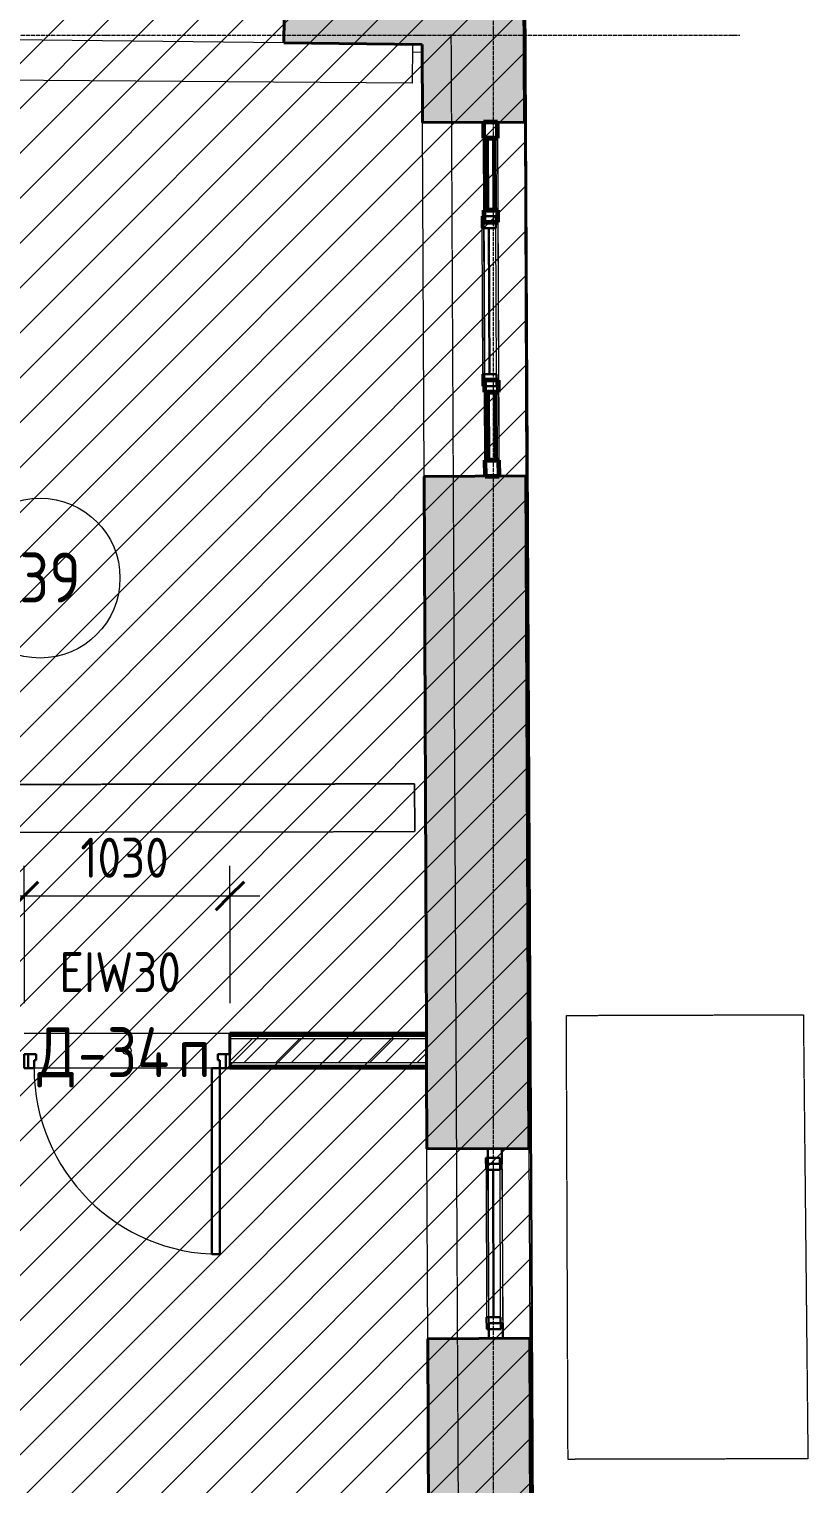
# Model space of a CAD drawing. Header units: millimetres. Extents: x -11886 to 379896, y -8130 to 47743.
# Drawn here: x 53586 to 57483, y 29611 to 36887 of the extents above; entities that cross this region are included whole.
import ezdxf

# ---------------------------------------------------------------- set-up
doc = ezdxf.new("R2010")
doc.units = ezdxf.units.MM
for name, pattern in [('ADSK_Линия сетки', [25, 20, -2.5, 0, -2.5]), ('ADSK_Сверху', [4.5, 3, -1.5]), ('ADSK_Снесено', [4.5, 3, -1.5])]:
    doc.linetypes.add(name, pattern=pattern)
for name, color, linetype, lineweight, true_color in [('_ Окна', 5, 'Continuous', 30, 0x0000ff), ('Витраж', 5, 'Continuous', 18, 0x0000ff), ('Двери', 5, 'Continuous', 18, 0x0000ff), ('Линии', 7, 'Continuous', 9, 0x00a600), ('Окна', 5, 'Continuous', 18, 0x0000ff), ('Панели витража', 5, 'Continuous', 18, 0x0000ff), ('Стены внутренние', 5, 'Continuous', 18, 0x0000ff), ('Стены наружные', 1, 'ADSK_Снесено', 18, 0xff0000), ('Стены штриховка', 5, 'Continuous', 18, 0x0000ff)]:
    doc.layers.add(name, color=color, linetype=linetype, lineweight=lineweight, true_color=true_color)
for name, color, linetype, lineweight in [('Каркас', 7, 'Continuous', 18), ('Марки дверей', 7, 'Continuous', 20), ('Марки помещений', 7, 'Continuous', 20), ('Оси', 7, 'Continuous', 9), ('Перекрытие', 7, 'Continuous', 18), ('Размеры', 7, 'Continuous', 9), ('Размеры-100', 7, 'Continuous', 9)]:
    doc.layers.add(name, color=color, linetype=linetype, lineweight=lineweight)
doc.styles.add('GOST Common_1', font='GOST_Common.ttf', dxfattribs={"width": 0.9, "height": 200})
doc.styles.add('GOST Common_2', font='GOST_Common.ttf', dxfattribs={"width": 0.9, "height": 250})
doc.dimstyles.new('ADSK_Основной_2_мм_Округление_до_1_мм', dxfattribs={"dimscale": 304.8, "dimtxt": 201.142999, "dimasz": 0.463911, "dimexe": 0.492126, "dimexo": 0.492126, "dimgap": 0.098425, "dimtad": 1, "dimdec": 0, "dimdsep": 46, "dimtxsty": 'GOST Common_1', "dimblk1": 'OBLIQUE', "dimblk2": 'OBLIQUE', "dimsah": 1, "dimcen": 0.09, "dimdle": 0.492126, "dimazin": 2, "dimtfac": 1, "dimtdec": 4, "dimtix": 1, "dimtmove": 0, "dimatfit": 3, "dimfxl": 1, "dimtvp": 1, "dimtolj": 1, "dimtzin": 0, "dimlwd": 20, "dimlwe": 20, "dimarcsym": 2})

# ---------------------------------------------------------------- blocks, each defined once
blk = doc.blocks.new('Прямоугольный импост - 70х20_60мм-1425107-01 План 1-го этажа маркировочный')
at = {"layer": 'Витраж', "color": 161, "linetype": 'ADSK_Сверху', "true_color": 0xaaaaff}
for p, q in [((46238.2, 23889.2), (46168.2, 23889.2)), ((46168.2, 23809.2), (46168.2, 23889.2)), ((46238.2, 23809.2), (46238.2, 23889.2)), ((46168.2, 23439.2), (46168.2, 23469.2)), ((46238.2, 23439.2), (46238.2, 23469.2))]:
    blk.add_line(p, q, dxfattribs=at)
blk = doc.blocks.new('Прямоугольный импост - 70х20_60мм-1258642-01 План 1-го этажа маркировочный')
at = {"layer": 'Витраж', "color": 161, "linetype": 'ADSK_Сверху', "true_color": 0xaaaaff}
for p, q in [((-80, 35), (0, 35)), ((0, 35), (0, -35)), ((0, -35), (-80, -35))]:
    blk.add_line(p, q, dxfattribs=at)
blk = doc.blocks.new('Прямоугольный импост - 70х20_60мм-1258643-01 План 1-го этажа маркировочный')
at = {"layer": 'Витраж', "color": 161, "linetype": 'ADSK_Сверху', "true_color": 0xaaaaff}
for p, q in [((0, 35), (-80, 35)), ((0, -35), (0, 35)), ((-80, -35), (0, -35))]:
    blk.add_line(p, q, dxfattribs=at)
blk = doc.blocks.new('Прямоугольный импост - 70х20_60мм-1243038-01 План 1-го этажа маркировочный')
at = {"layer": 'Витраж', "color": 161, "linetype": 'ADSK_Сверху', "true_color": 0xaaaaff}
for p, q in [((46168.2, 23409.2), (46168.2, 23439.2)), ((46238.2, 23409.2), (46238.2, 23439.2)), ((46168.2, 22589.2), (46168.2, 22619.2)), ((46238.2, 22589.2), (46238.2, 22619.2))]:
    blk.add_line(p, q, dxfattribs=at)
blk = doc.blocks.new('Прямоугольный импост - 70х20_60мм-1225113-01 План 1-го этажа маркировочный')
at = {"layer": 'Витраж', "color": 161, "linetype": 'ADSK_Сверху', "true_color": 0xaaaaff}
for p, q in [((-6006, 10091.9), (-6006, 10121.9)), ((-5936, 10091.9), (-5936, 10121.9)), ((-6006, 9651.9), (-6006, 9731.9)), ((-5936, 9651.9), (-5936, 9731.9)), ((-6006, 9651.9), (-5936, 9651.9))]:
    blk.add_line(p, q, dxfattribs=at)
blk = doc.blocks.new('Прямоугольный импост - 70х60мм-1258640-01 План 1-го этажа маркировочный')
at = {"layer": 'Витраж', "color": 161, "linetype": 'ADSK_Сверху', "true_color": 0xaaaaff}
for p, q in [((-30, 35), (30, 35)), ((30, -35), (-30, -35))]:
    blk.add_line(p, q, dxfattribs=at)
blk = doc.blocks.new('Прямоугольный импост - 70х60мм-1425109-01 План 1-го этажа маркировочный')
at = {"layer": 'Витраж', "color": 161, "linetype": 'ADSK_Сверху', "true_color": 0xaaaaff}
for p, q in [((46238.2, 23809.2), (46168.2, 23809.2)), ((46168.2, 23469.2), (46168.2, 23809.2)), ((46238.2, 23469.2), (46238.2, 23809.2)), ((46168.2, 23469.2), (46238.2, 23469.2))]:
    blk.add_line(p, q, dxfattribs=at)
blk = doc.blocks.new('Прямоугольный импост - 70х60мм-1225009-01 План 1-го этажа маркировочный')
at = {"layer": 'Витраж', "color": 161, "linetype": 'ADSK_Сверху', "true_color": 0xaaaaff}
for p, q in [((-5936, 11391.9), (-6006, 11391.9)), ((-6006, 11031.9), (-6006, 11391.9)), ((-5936, 11031.9), (-5936, 11391.9)), ((-6006, 11031.9), (-5936, 11031.9))]:
    blk.add_line(p, q, dxfattribs=at)
blk = doc.blocks.new('Прямоугольный импост - 70х60мм-1243040-01 План 1-го этажа маркировочный')
at = {"layer": 'Витраж', "color": 161, "linetype": 'ADSK_Сверху', "true_color": 0xaaaaff}
for p, q in [((46238.2, 23409.2), (46168.2, 23409.2)), ((46168.2, 22619.2), (46168.2, 23409.2)), ((46238.2, 22619.2), (46238.2, 23409.2)), ((46168.2, 22619.2), (46238.2, 22619.2))]:
    blk.add_line(p, q, dxfattribs=at)
blk = doc.blocks.new('Прямоугольный импост - 70х20_56мм-1246268-01 План 1-го этажа маркировочный')
at = {"layer": 'Витраж', "color": 161, "linetype": 'ADSK_Сверху', "true_color": 0xaaaaff}
for p, q in [((55951.6, 31288.6), (55881.6, 31288.3)), ((55951.6, 31288.6), (55951.9, 31212.6)), ((55881.6, 31288.3), (55881.9, 31212.3)), ((55885.4, 30414.3), (55885.7, 30338.3)), ((55955.4, 30414.6), (55955.7, 30338.6)), ((55885.7, 30338.3), (55955.7, 30338.6))]:
    blk.add_line(p, q, dxfattribs=at)
blk = doc.blocks.new('Прямоугольный импост - 70х20_56мм-1424571-01 План 1-го этажа маркировочный')
at = {"layer": 'Витраж', "color": 161, "linetype": 'ADSK_Сверху', "true_color": 0xaaaaff}
for p, q in [((-76, 35), (0, 35)), ((0, 35), (0, -35)), ((0, -35), (-76, -35))]:
    blk.add_line(p, q, dxfattribs=at)
blk = doc.blocks.new('Прямоугольный импост - 70х20_56мм-1424572-01 План 1-го этажа маркировочный')
at = {"layer": 'Витраж', "color": 161, "linetype": 'ADSK_Сверху', "true_color": 0xaaaaff}
for p, q in [((0, 35), (-76, 35)), ((0, -35), (0, 35)), ((-76, -35), (0, -35))]:
    blk.add_line(p, q, dxfattribs=at)
blk = doc.blocks.new('Прямоугольный импост - 70х60мм-1256187-01 План 1-го этажа маркировочный')
at = {"layer": 'Витраж', "color": 161, "linetype": 'ADSK_Сверху', "true_color": 0xaaaaff}
for p, q in [((55951.9, 31212.6), (55881.9, 31212.3)), ((55881.9, 31212.3), (55885.4, 30414.3)), ((55951.9, 31212.6), (55955.4, 30414.6)), ((55885.4, 30414.3), (55955.4, 30414.6))]:
    blk.add_line(p, q, dxfattribs=at)
blk = doc.blocks.new('Системная панель - _AR_Стекло_40мм_привязка по центру-V150-01 План 1-го этажа маркировочный')
at = {"layer": 'Панели витража', "color": 1, "lineweight": 60, "true_color": 0xff0000}
for p, q in [((180, 20), (-180, 20)), ((-180, 20), (-180, -20)), ((180, -20), (180, 20)), ((-180, -20), (180, -20))]:
    blk.add_line(p, q, dxfattribs=at)
blk = doc.blocks.new('Прямоугольный импост - 70х20_60мм-V151-01 План 1-го этажа маркировочный')
at = {"layer": 'Витраж', "color": 1, "lineweight": 60, "true_color": 0xff0000}
for p, q in [((-80, 35), (0, 35)), ((-80, -35), (-80, 35)), ((0, 35), (0, -35)), ((0, -35), (-80, -35))]:
    blk.add_line(p, q, dxfattribs=at)
blk = doc.blocks.new('Прямоугольный импост - 70х20_60мм-V152-01 План 1-го этажа маркировочный')
at = {"layer": 'Витраж', "color": 1, "lineweight": 60, "true_color": 0xff0000}
for p, q in [((0, 35), (-80, 35)), ((-80, 35), (-80, -35)), ((0, -35), (0, 35)), ((-80, -35), (0, -35))]:
    blk.add_line(p, q, dxfattribs=at)
blk = doc.blocks.new('Системная панель - _AR_Стекло_40мм_привязка по центру-V153-01 План 1-го этажа маркировочный')
at = {"layer": 'Панели витража', "color": 1, "lineweight": 60, "true_color": 0xff0000}
for p, q in [((170, 20), (-170, 20)), ((-170, 20), (-170, -20)), ((170, -20), (170, 20)), ((-170, -20), (170, -20))]:
    blk.add_line(p, q, dxfattribs=at)
blk = doc.blocks.new('Витраж-тент со смещением вовне - 60мм 30 сдвиг-1466951-01 План 1-го этажа маркировочный')
at = {"layer": '_ Окна'}
for p, q in [((-425, 25), (-425, -45)), ((-425, 25), (-365, 25)), ((-425, -45), (-425, 25)), ((-365, 25), (-365, -45)), ((425, 25), (365, 25)), ((365, 25), (365, -45)), ((425, -45), (425, 25)), ((425, -45), (425, 25)), ((-365, -45), (-425, -45)), ((-365, -10), (365, -10)), ((365, -45), (425, -45))]:
    blk.add_line(p, q, dxfattribs=at)
at = {"layer": 'Окна'}
for p, q in [((365, 25), (-365, 25)), ((-365, -45), (365, -45))]:
    blk.add_line(p, q, dxfattribs=at)
blk = doc.blocks.new('Прямоугольный импост - 70х60мм-V58-01 План 1-го этажа маркировочный')
at = {"layer": 'Витраж'}
for p, q in [((3738.5, 35437.6), (3738.5, 35797.6)), ((3808.5, 35797.6), (3808.5, 35437.6))]:
    blk.add_line(p, q, dxfattribs=at)
blk = doc.blocks.new('Прямоугольный импост - 70х60мм-V154-01 План 1-го этажа маркировочный')
at = {"layer": 'Витраж'}
for p, q in [((55866.7, 34731.7), (55865.2, 35071.6)), ((55935.2, 35072), (55936.7, 34732))]:
    blk.add_line(p, q, dxfattribs=at)
blk = doc.blocks.new('Прямоугольный импост - 70х60мм-V155-01 План 1-го этажа маркировочный')
at = {"layer": 'Витраж', "color": 1, "lineweight": 60, "true_color": 0xff0000}
for p, q in [((-30, 35), (30, 35)), ((-30, -35), (-30, 35)), ((30, 35), (30, -35)), ((30, -35), (-30, -35))]:
    blk.add_line(p, q, dxfattribs=at)
blk = doc.blocks.new('Прямоугольный импост - 70х60мм-V143-01 План 1-го этажа маркировочный')
at = {"layer": 'Витраж'}
for p, q in [((46168.2, 26571.1), (46168.2, 27361.1)), ((46238.2, 27361.1), (46238.2, 26571.1))]:
    blk.add_line(p, q, dxfattribs=at)
blk = doc.blocks.new('Витраж-тент со смещением вовне - 60мм 30 сдвиг-1466954-01 План 1-го этажа маркировочный')
at = {"layer": '_ Окна'}
for p, q in [((-429, 25), (-429, -45)), ((-429, 25), (-369, 25)), ((-429, -45), (-429, 25)), ((-369, 25), (-369, -45)), ((429, 25), (369, 25)), ((369, 25), (369, -45)), ((429, -45), (429, 25)), ((429, -45), (429, 25)), ((-369, -45), (-429, -45)), ((-369, -10), (369, -10)), ((369, -45), (429, -45))]:
    blk.add_line(p, q, dxfattribs=at)
at = {"layer": 'Окна'}
for p, q in [((369, 25), (-369, 25)), ((-369, -45), (369, -45))]:
    blk.add_line(p, q, dxfattribs=at)
blk = doc.blocks.new('Прямоугольный импост - 70х20_56мм-V156-01 План 1-го этажа маркировочный')
at = {"layer": 'Витраж', "lineweight": 30}
for p, q in [((-76, 35), (0, 35)), ((-76, -35), (-76, 35)), ((0, 35), (0, -35)), ((0, -35), (-76, -35))]:
    blk.add_line(p, q, dxfattribs=at)
blk = doc.blocks.new('Прямоугольный импост - 70х20_56мм-V157-01 План 1-го этажа маркировочный')
at = {"layer": 'Витраж', "lineweight": 30}
for p, q in [((0, 35), (-76, 35)), ((-76, 35), (-76, -35)), ((0, -35), (0, 35)), ((-76, -35), (0, -35))]:
    blk.add_line(p, q, dxfattribs=at)
blk = doc.blocks.new('Прямоугольный импост - 70х60мм-V158-01 План 1-го этажа маркировочный')
at = {"layer": 'Витраж'}
for p, q in [((55885.4, 30414.3), (55881.9, 31212.3)), ((55951.9, 31212.6), (55955.4, 30414.6))]:
    blk.add_line(p, q, dxfattribs=at)
blk = doc.blocks.new('AC_Дверь_Однопольная - Д-34п 1030х2200h-1983233-01 План 1-го этажа маркировочный')
at = {"layer": 'Двери', "lineweight": 30}
for p, q in [((-465, 1018), (-425, 1018)), ((-465, 88), (-465, 1018)), ((-425, 1018), (-425, 88)), ((-515, 88), (-495, 88)), ((-515, 18), (-515, 88)), ((-495, 88), (-465, 88)), ((-495, 18), (-495, 88)), ((-495, 88), (-495, 18)), ((-425, 88), (-465, 88)), ((-465, 88), (-465, 48)), ((465, 88), (495, 88)), ((465, 48), (465, 88)), ((495, 88), (495, 18)), ((495, 88), (515, 88)), ((495, 18), (495, 88)), ((515, 88), (515, 18)), ((-495, 18), (-515, 18)), ((-455, 18), (-495, 18)), ((-465, 48), (-455, 48)), ((-455, 48), (-455, 18)), ((455, 48), (465, 48)), ((455, 18), (455, 48)), ((495, 18), (455, 18)), ((515, 18), (495, 18))]:
    blk.add_line(p, q, dxfattribs=at)
at = {"layer": 'Двери'}
blk.add_arc((-465, 88), 930, 0, 90, dxfattribs=at)
blk = doc.blocks.new('ADSK_Марка_Помещение_ОдноЗначение - Номер-247393-01 План 1-го этажа маркировочный')
at = {"layer": 'Марки помещений'}
blk.add_circle((0, 0), 4, dxfattribs=at)
blk = doc.blocks.new('ADSK_Марка_Дверь - Марка типа и комментарии-2020407-01 План 1-го этажа маркировочный')
at = {"layer": 'Марки дверей', "lineweight": 9}
blk.add_circle((0, 0), 0.2, dxfattribs=at)
blk = doc.blocks.new('DIMBLOCK55-01 План 1-го этажа маркировочный')
at = {"layer": 'Размеры-100', "lineweight": 20, "transparency": 16777216}
for p, q in [((53560.5, 32551.5), (53560.5, 32701.5)), ((54590.5, 32551.5), (54590.5, 32701.5)), ((53410.5, 32551.5), (54740.5, 32551.5)), ((53560.5, 32551.5), (53560.5, 32016.1)), ((54590.5, 32551.5), (54590.5, 32016.1))]:
    blk.add_line(p, q, dxfattribs=at)
at = {"layer": 'Размеры-100', "lineweight": 40, "transparency": 16777216}
for p, q in [((53560.5, 32551.5), (53631.2, 32622.2)), ((54590.5, 32551.5), (54661.2, 32622.2)), ((53560.5, 32551.5), (53489.8, 32480.8)), ((54590.5, 32551.5), (54519.8, 32480.8))]:
    blk.add_line(p, q, dxfattribs=at)
at = {"layer": 'Размеры-100', "color": 0, "lineweight": 20, "transparency": 16777216, "insert": (53842, 32842.8), "char_height": 200, "width": 560.473, "attachment_point": 1, "line_spacing_factor": 1.022761, "style": 'GOST Common_1'}
blk.add_mtext('1030', dxfattribs=at)
blk = doc.blocks.new('_Oblique')
at = {"color": 0, "linetype": 'ByBlock', "lineweight": -2}
blk.add_line((-0.5, -0.5), (0.5, 0.5), dxfattribs=at)

msp = doc.modelspace()

# ---------------------------------------------------------------- hatches: boundary and pattern name
at = {"lineweight": 13, "true_color": 0x636466, "transparency": 33554559}
h = msp.add_hatch(dxfattribs=at)
h.set_pattern_fill('ANSI31', color=251, scale=50)
h.set_pattern_definition([(45, (0, 84876.59), (-112.2532, 112.2532), [])])
h.paths.add_polyline_path([(49933.4, 8532.3), (56213.95, 8532.3), (56032.62, 43759.21), (46033.21, 43759.21), (46033.21, 20934.06), (46719.85, 20904.57), (46719.85, 10918.4), (782.6, 10918.4), (771.13, 8529.25), (290.5, 8529.25), (290.5, 306.79), (8273, 272.02), (8273, 2186.48), (18972.64, 2186.48), (18972.64, -2732.57), (31336.4, -2732.57), (31336.4, 2185.74), (42036.93, 2106.79), (42036.93, 150.23), (49933.4, 150.23)])
at = {"layer": 'Стены внутренние', "true_color": 0xc0c0c0}
msp.add_hatch(color=9, dxfattribs=at).paths.add_polyline_path([(55552.68, 36810.34), (55551.03, 37190.38), (54866.96, 37198.13), (54859.8, 36818.19), (55551.03, 36810.36)])
at = {"layer": 'Стены внутренние', "lineweight": 9}
h = msp.add_hatch(dxfattribs=at)
h.set_pattern_fill('FP_2', color=256, style=0, pattern_type=2)
h.set_pattern_definition([(45, (0, 0), (-117.8655, 117.8655), []), (45, (78.58, 0), (-117.8655, 117.8655), [])])
h.paths.add_polyline_path([(55562.02, 31718.07), (55574.71, 31718.07), (55574.19, 31838.07), (54590.54, 31838.07), (54590.54, 31718.07)])
h.paths.add_polyline_path([(51210.04, 31718.07), (53560.54, 31718.07), (53560.54, 31838.07), (50493.34, 31838.07), (50493.34, 31718.07), (50652.67, 31718.07)])
at = {"layer": 'Стены наружные', "linetype": 'Continuous', "true_color": 0xc0c0c0}
h = msp.add_hatch(color=9, dxfattribs=at)
h.paths.add_polyline_path([(56131.69, 20861.57), (56126.87, 21975.35), (55616.87, 21973.14), (55621.67, 20863.92), (56126.87, 20861.59)])
h.paths.add_polyline_path([(55609, 23793.12), (56118.99, 23795.33), (56108.84, 26142.13), (55598.84, 26139.92), (55608.48, 23912.97)])
h.paths.add_polyline_path([(55590.99, 27954.91), (56030.99, 27956.81), (56030.99, 27956.83), (56100.99, 27957.13), (56090.68, 30339.21), (55580.69, 30337.01), (55587.97, 28652.5)])
h.paths.add_polyline_path([(55576.58, 31287), (56086.57, 31289.21), (56072.02, 34652.54), (55562.02, 34650.33), (55574.01, 31880.66)])
h.paths.add_polyline_path([(55554.37, 36420.32), (56064.36, 36422.52), (56032.62, 43759.21), (55522.61, 43759.21), (55554.36, 36422.52)])

# ---------------------------------------------------------------- linework, layer by layer
at = {"color": 251, "lineweight": 30, "true_color": 0x636466}
msp.add_lwpolyline([(46033.21, 20934.06), (46033.21, 43759.21), (56032.62, 43759.21), (56213.95, 8532.3), (49933.4, 8532.3), (49933.4, 150.23), (42036.93, 150.23), (42036.93, 2106.79), (31235.97, 2186.48), (31336.4, 2185.74), (31336.4, -2732.57), (18972.64, -2732.57), (18972.64, 2186.48), (8273, 2186.48), (8273, 272.02), (290.5, 306.79), (290.5, 8529.25)], dxfattribs=at)
at = {"layer": 'Каркас', "color": 253, "linetype": 'ADSK_Сверху', "true_color": 0xb2b2b2}
for p, q in [((55514.82, 33112.15), (49607.5, 33103.73)), ((55514.82, 33112.15), (55515.16, 32873.75)), ((49607.84, 32865.33), (55515.16, 32873.75))]:
    msp.add_line(p, q, dxfattribs=at)
at = {"layer": 'Каркас', "color": 253, "linetype": 'ADSK_Сверху', "true_color": 0xaaaaaa}
for p, q in [((49607.5, 33103.73), (55514.82, 33112.15)), ((55515.16, 32873.75), (55514.82, 33112.15)), ((49607.84, 32865.33), (55515.16, 32873.75))]:
    msp.add_line(p, q, dxfattribs=at)
at = {"layer": 'Линии', "color": 8, "lineweight": 18, "true_color": 0x808080}
for p, q in [((55503.32, 36810.9), (55502.01, 36617.67)), ((55502.01, 36617.67), (52040.87, 36641.13))]:
    msp.add_line(p, q, dxfattribs=at)
at = {"layer": 'Оси', "linetype": 'ADSK_Линия сетки'}
for p, q in [((55909.91, -4984.79), (55909.91, 44534.79)), ((-11086.22, 36856.79), (57141.72, 36856.79))]:
    msp.add_line(p, q, dxfattribs=at)
at = {"layer": 'Перекрытие', "color": 9, "linetype": 'ADSK_Сверху', "true_color": 0xaad4d4}
msp.add_line((55696.55, 36859.8), (55738.57, 28239.84), dxfattribs=at)
at = {"layer": 'Перекрытие', "color": 136, "true_color": 0x008080}
msp.add_line((55552.85, 36771.02), (55503.06, 36771.42), dxfattribs=at)
at = {"layer": 'Перекрытие', "color": 21, "linetype": 'ADSK_Сверху', "true_color": 0xffaaaa}
for p, q in [((56274.2, 31954.09), (57459.89, 31957.52)), ((56282.45, 29733.76), (56274.2, 31954.09)), ((57459.89, 31957.52), (57482.8, 29736.41)), ((57482.8, 29736.41), (56282.45, 29733.76))]:
    msp.add_line(p, q, dxfattribs=at)
at = {"layer": 'Стены внутренние', "color": 18, "lineweight": 40, "true_color": 0x000000}
for p, q in [((54866.96, 37198.13), (54859.8, 36818.19)), ((54859.8, 36818.19), (55552.68, 36810.34)), ((55574.07, 31866.07), (54590.54, 31866.07)), ((54590.54, 31866.07), (54590.54, 31760.07)), ((55574.83, 31690.07), (55574.07, 31866.07)), ((54590.54, 31690.07), (55574.83, 31690.07))]:
    msp.add_line(p, q, dxfattribs=at)
at = {"layer": 'Стены внутренние', "color": 18, "true_color": 0x000000}
for p, q in [((54859.8, 36818.19), (53499.85, 36833.59)), ((53560.54, 31866.07), (54590.54, 31866.07)), ((54500.54, 31690.07), (53610.54, 31690.07))]:
    msp.add_line(p, q, dxfattribs=at)
at = {"layer": 'Стены наружные', "color": 18, "linetype": 'Continuous', "lineweight": 40, "true_color": 0x000000}
for p, q in [((56064.36, 36422.52), (56032.62, 43759.21)), ((55552.68, 36810.34), (55554.37, 36420.32)), ((55554.37, 36420.32), (56064.36, 36422.52)), ((56072.02, 34652.54), (55562.02, 34650.33)), ((55562.02, 34650.33), (55574.07, 31866.07)), ((56086.57, 31289.21), (56072.02, 34652.54)), ((55574.83, 31690.07), (55576.58, 31287)), ((55576.58, 31287), (56086.57, 31289.21)), ((56090.68, 30339.21), (55580.69, 30337.01)), ((55580.69, 30337.01), (55590.99, 27954.91)), ((56100.99, 27957.13), (56090.68, 30339.21))]:
    msp.add_line(p, q, dxfattribs=at)
at = {"layer": 'Стены наружные', "color": 18, "linetype": 'Continuous', "true_color": 0x000000}
for p, q in [((55562.02, 34650.33), (55554.37, 36420.32)), ((56064.36, 36422.52), (56072.02, 34652.54)), ((56086.57, 31289.21), (56090.68, 30339.21)), ((55580.69, 30337.01), (55576.58, 31287))]:
    msp.add_line(p, q, dxfattribs=at)
at = {"layer": 'Стены штриховка'}
for p, q in [((54590.54, 31857.07), (55574.11, 31857.07)), ((54590.54, 31851.07), (55574.13, 31851.07)), ((54590.54, 31838.07), (55574.19, 31838.07)), ((54590.54, 31718.07), (55574.71, 31718.07)), ((54590.54, 31705.07), (55574.77, 31705.07)), ((54590.54, 31699.07), (55574.79, 31699.07))]:
    msp.add_line(p, q, dxfattribs=at)

# ---------------------------------------------------------------- block references
at = {"layer": '_ Окна'}
for name, p, rotation in [('Витраж-тент со смещением вовне - 60мм 30 сдвиг-1466951-01 План 1-го этажа маркировочный', (55898.23, 35526.8), 270.2478943676962), ('Витраж-тент со смещением вовне - 60мм 30 сдвиг-1466954-01 План 1-го этажа маркировочный', (55918.63, 30813.47), 270.2478943676966)]:
    msp.add_blockref(name, p, dxfattribs=dict(at, rotation=rotation))
at = {"layer": 'Витраж', "color": 161, "linetype": 'ADSK_Сверху', "true_color": 0xaaaaff}
for name, p, rotation in [('Прямоугольный импост - 70х20_60мм-1258643-01 План 1-го этажа маркировочный', (55894.36, 36421.79), 90.24789436769626), ('Прямоугольный импост - 70х20_60мм-1225113-01 План 1-го этажа маркировочный', (49881.62, 46047.79), 180.2478943676967), ('Прямоугольный импост - 70х60мм-1225009-01 План 1-го этажа маркировочный', (49875.99, 47347.78), 180.2478943676967), ('Прямоугольный импост - 70х20_60мм-1243038-01 План 1-го этажа маркировочный', (102001.44, 58740.65), 180.2478943676953), ('Прямоугольный импост - 70х60мм-1243040-01 План 1-го этажа маркировочный', (102001.44, 58740.65), 180.2478943676953), ('Прямоугольный импост - 70х20_60мм-1425107-01 План 1-го этажа маркировочный', (102001.44, 58740.65), 180.2478943676953), ('Прямоугольный импост - 70х60мм-1425109-01 План 1-го этажа маркировочный', (102001.44, 58740.65), 180.2478943676953), ('Прямоугольный импост - 70х20_56мм-1424572-01 План 1-го этажа маркировочный', (55916.57, 31288.47), 90.24789436769659)]:
    msp.add_blockref(name, p, dxfattribs=dict(at, rotation=rotation))
at = {"layer": 'Витраж'}
for name, p, rotation in [('Прямоугольный импост - 70х20_60мм-V152-01 План 1-го этажа маркировочный', (55894.36, 36421.79), 90.24789436769626), ('Прямоугольный импост - 70х60мм-V58-01 План 1-го этажа маркировочный', (52276.13, 528.15), 0.2478943676952389), ('Прямоугольный импост - 70х60мм-V143-01 План 1-го этажа маркировочный', (101984.34, 62692.59), 180.2478943676953), ('Прямоугольный импост - 70х20_56мм-V157-01 План 1-го этажа маркировочный', (55916.57, 31288.47), 90.24789436769659)]:
    msp.add_blockref(name, p, dxfattribs=dict(at, rotation=rotation))
at = {"layer": 'Витраж', "color": 161, "linetype": 'ADSK_Сверху', "true_color": 0xaaaaff, "extrusion": (0, 0, -1)}
for name, p, rotation in [('Прямоугольный импост - 70х60мм-1258640-01 План 1-го этажа маркировочный', (-55896.4, 35951.79), 269.7521056323038), ('Прямоугольный импост - 70х60мм-1258640-01 План 1-го этажа маркировочный', (-55900.07, 35101.8), 269.7521056323038), ('Прямоугольный импост - 70х20_60мм-1258642-01 План 1-го этажа маркировочный', (-55902.02, 34651.8), 269.7521056323038), ('Прямоугольный импост - 70х20_56мм-1424571-01 План 1-го этажа маркировочный', (-55920.68, 30338.48), 269.7521056323035)]:
    msp.add_blockref(name, p, dxfattribs=dict(at, rotation=rotation))
at = {"layer": 'Витраж', "extrusion": (0, 0, -1)}
for name, p, rotation in [('Прямоугольный импост - 70х60мм-V155-01 План 1-го этажа маркировочный', (-55896.4, 35951.79), 269.7521056323038), ('Прямоугольный импост - 70х60мм-V155-01 План 1-го этажа маркировочный', (-55900.07, 35101.8), 269.7521056323038), ('Прямоугольный импост - 70х20_60мм-V151-01 План 1-го этажа маркировочный', (-55902.02, 34651.8), 269.7521056323038), ('Прямоугольный импост - 70х20_56мм-V156-01 План 1-го этажа маркировочный', (-55920.68, 30338.48), 269.7521056323035)]:
    msp.add_blockref(name, p, dxfattribs=dict(at, rotation=rotation))
at = {"layer": 'Витраж'}
for name in ['Прямоугольный импост - 70х60мм-V154-01 План 1-го этажа маркировочный', 'Прямоугольный импост - 70х60мм-V158-01 План 1-го этажа маркировочный']:
    msp.add_blockref(name, (0, 0), dxfattribs=at)
at = {"layer": 'Витраж', "color": 161, "linetype": 'ADSK_Сверху', "true_color": 0xaaaaff}
for name in ['Прямоугольный импост - 70х20_56мм-1246268-01 План 1-го этажа маркировочный', 'Прямоугольный импост - 70х60мм-1256187-01 План 1-го этажа маркировочный']:
    msp.add_blockref(name, (0, 0), dxfattribs=at)
at = {"layer": 'Двери', "rotation": 180}
msp.add_blockref('AC_Дверь_Однопольная - Д-34п 1030х2200h-1983233-01 План 1-го этажа маркировочный', (54075.54, 31778.07), dxfattribs=at)
at = {"layer": 'Марки дверей', "xscale": 99.99999999999993, "yscale": 99.99999999999993, "zscale": 99.99999999999993}
msp.add_blockref('ADSK_Марка_Дверь - Марка типа и комментарии-2020407-01 План 1-го этажа маркировочный', (54075.54, 31778.07), dxfattribs=at)
at = {"layer": 'Марки помещений', "xscale": 99.99999999999993, "yscale": 99.99999999999993, "zscale": 99.99999999999993}
msp.add_blockref('ADSK_Марка_Помещение_ОдноЗначение - Номер-247393-01 План 1-го этажа маркировочный', (53640.45, 34141.6), dxfattribs=at)
at = {"layer": 'Панели витража', "rotation": 270.2478943676962}
for name, p in [('Системная панель - _AR_Стекло_40мм_привязка по центру-V150-01 План 1-го этажа маркировочный', (55895.49, 36161.79)), ('Системная панель - _AR_Стекло_40мм_привязка по центру-V153-01 План 1-го этажа маркировочный', (55900.94, 34901.8))]:
    msp.add_blockref(name, p, dxfattribs=at)

# ---------------------------------------------------------------- texts
at = {"layer": 'Марки дверей', "lineweight": 9, "attachment_point": 1}
for s, insert, char_height, width, style in [('EIW30', (53736.96, 32270.48), 200, 779.2402, 'GOST Common_1'), ('\\fGOST Common|b0|i0|c204|p34|;\\W.9;Д', (53626.71, 31895.08), 250, 245.3164, 'GOST Common_2'), ('-34', (53829.12, 31895.08), 250, 606.0757, 'GOST Common_2'), ('\\fGOST Common|b0|i0|c204|p34|;\\W.9;п', (54329.18, 31895.08), 250, 194.8101, 'GOST Common_2')]:
    msp.add_mtext(s, dxfattribs=dict(at, insert=insert, char_height=char_height, width=width, style=style))
at = {"layer": 'Марки помещений', "lineweight": 9, "insert": (53428.04, 34269.33), "char_height": 250, "width": 526.7087, "attachment_point": 1, "style": 'GOST Common_2'}
msp.add_mtext('139', dxfattribs=at)

# ---------------------------------------------------------------- dimensions: what is measured, and where the dimension line sits
at = {"layer": 'Размеры', "lineweight": 20}
dim = msp.add_linear_dim(base=(54590.54, 32551.47), p1=(53560.54, 31866.07), p2=(54590.54, 31866.07), dimstyle='ADSK_Основной_2_мм_Округление_до_1_мм', override={"dimpost": '<>', "dimfxl": 1030}, dxfattribs=at)
dim.commit()
dim.dimension.update_dxf_attribs({"geometry": 'DIMBLOCK55-01 План 1-го этажа маркировочный', "text_midpoint": (54075.54, 32681.47)})

doc.saveas('drawing.dxf')
